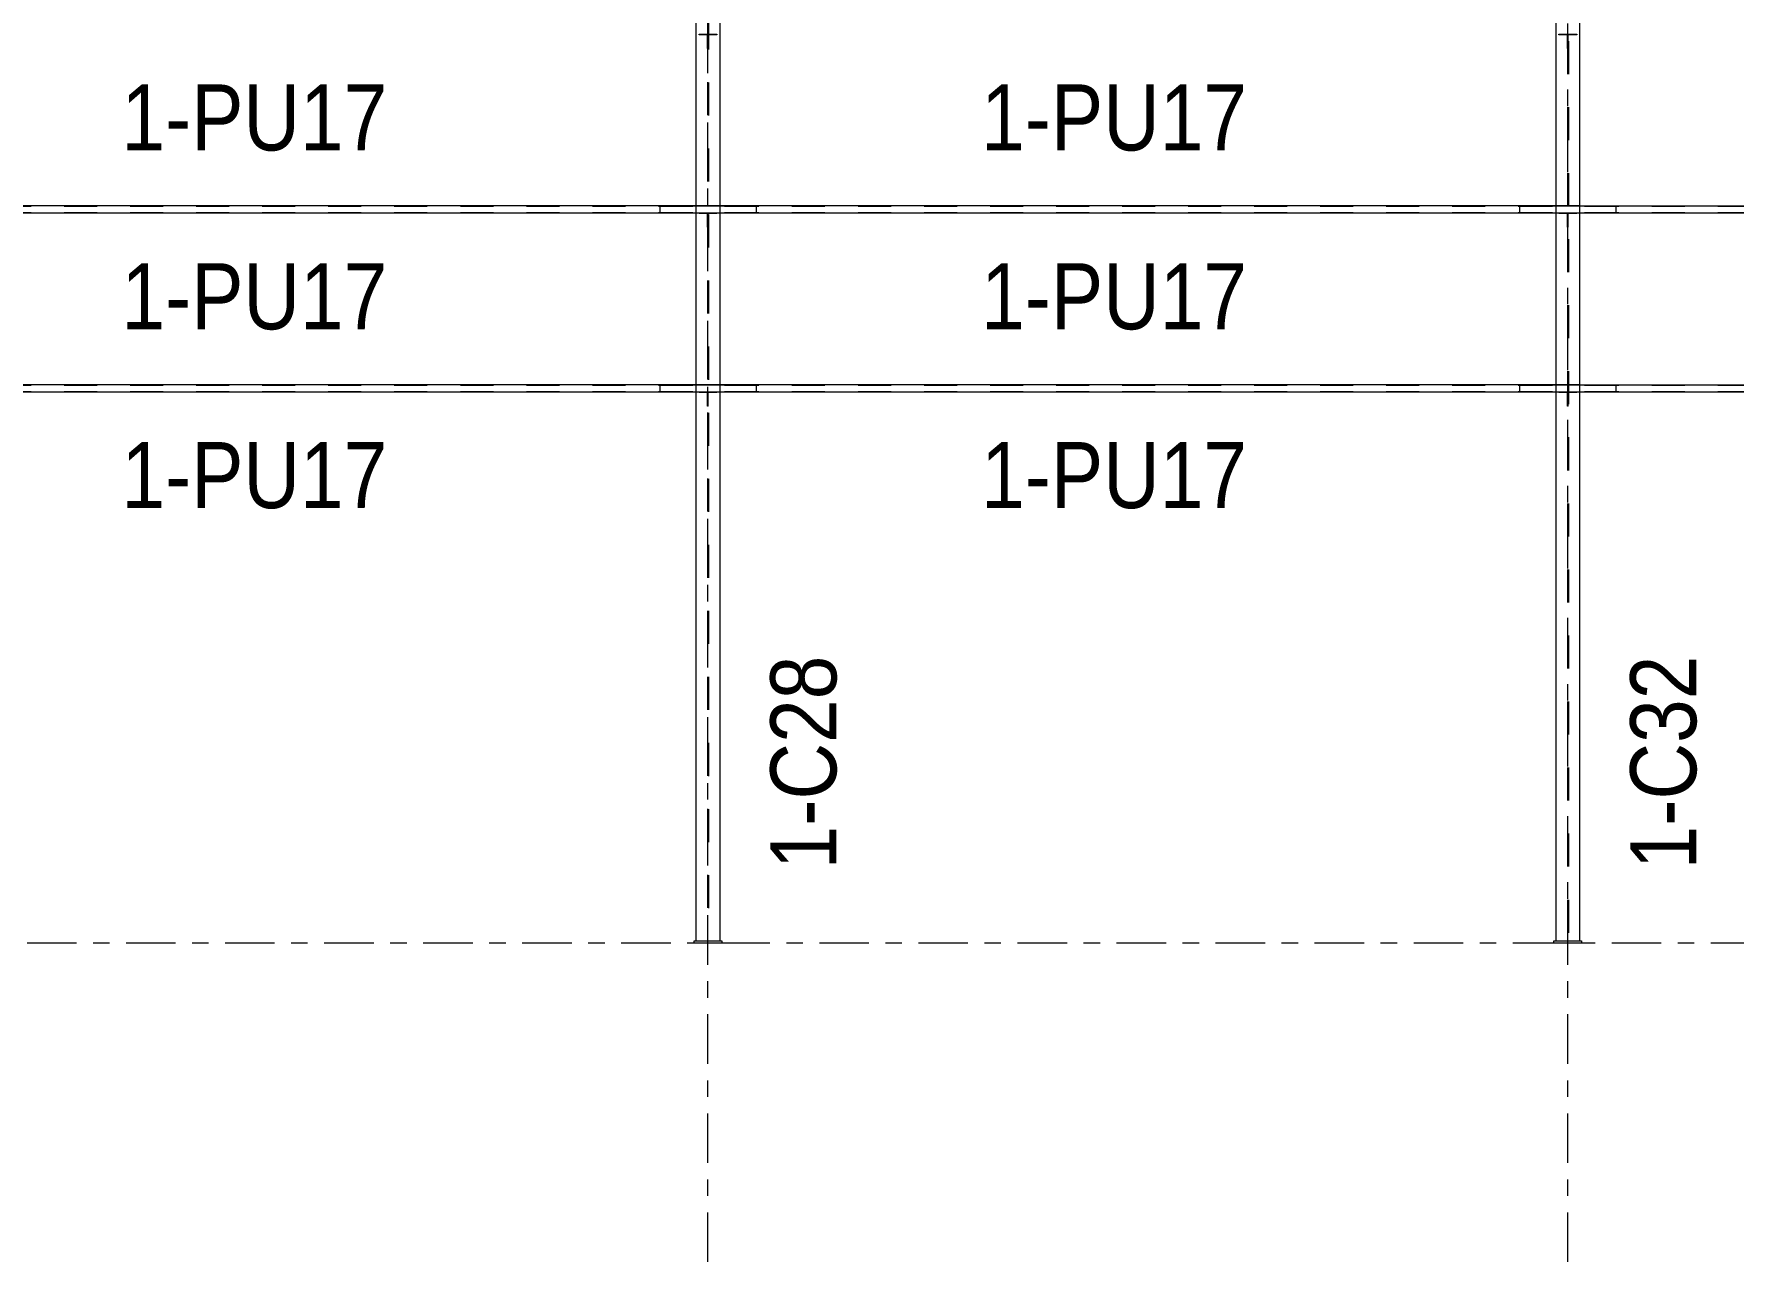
# Model space of a CAD drawing. Header units: millimetres. Extents: x -49 to 773, y -79 to 495.
# Drawn here: x 410.8 to 513.7, y 165.5 to 239.8 of the extents above; entities that cross this region are included whole.
import ezdxf

# ---------------------------------------------------------------- set-up
doc = ezdxf.new("R2010")
doc.units = ezdxf.units.MM
for name, pattern in [('XKITLINE00', [0]), ('XKITLINE02', [4, 2, -2]), ('XKITLINE03', [6, 3, -1, 1, -1])]:
    doc.linetypes.add(name, pattern=pattern)
for name, color, linetype, lineweight in [('Part', 2, 'Continuous', 0), ('PartMark', 7, 'Continuous', 0), ('S-grid', 1, 'Continuous', 0)]:
    doc.layers.add(name, color=color, linetype=linetype, lineweight=lineweight)
doc.styles.add('ARIAL', font='ARIAL.TTF')

# ---------------------------------------------------------------- blocks, each defined once
blk = doc.blocks.new('*A943')
at = {"layer": 'S-grid', "color": 1, "linetype": 'XKITLINE03', "lineweight": 0}
blk.add_line((-9.67, 184.78), (569.41, 184.78), dxfattribs=at)
blk = doc.blocks.new('*A957')
at = {"layer": 'Part', "color": 2, "linetype": 'XKITLINE00', "lineweight": 0}
for p, q in [((448.67, 218.57), (448.67, 218.16)), ((448.67, 218.57), (450.85, 218.57)), ((502.94, 218.57), (452.31, 218.57)), ((504.4, 218.57), (506.58, 218.57)), ((506.58, 218.57), (506.58, 218.16)), ((448.67, 218.16), (450.85, 218.16)), ((452.31, 218.16), (502.94, 218.16)), ((504.4, 218.16), (506.58, 218.16))]:
    blk.add_line(p, q, dxfattribs=at)
at = {"layer": 'Part', "color": 7, "linetype": 'XKITLINE02', "lineweight": 0}
for p, q in [((448.67, 218.56), (506.58, 218.56)), ((450.85, 218.57), (452.31, 218.57)), ((504.4, 218.57), (502.94, 218.57)), ((448.67, 218.17), (506.58, 218.17)), ((450.85, 218.16), (452.31, 218.16)), ((502.94, 218.16), (504.4, 218.16))]:
    blk.add_line(p, q, dxfattribs=at)
blk = doc.blocks.new('*A958')
at = {"layer": 'Part', "color": 2, "linetype": 'XKITLINE00', "lineweight": 0}
for p, q in [((448.67, 229.41), (448.67, 228.99)), ((448.67, 229.41), (450.85, 229.41)), ((448.67, 228.99), (450.85, 228.99)), ((502.94, 229.41), (452.31, 229.41)), ((452.31, 228.99), (502.94, 228.99)), ((504.4, 229.41), (506.58, 229.41)), ((504.4, 228.99), (506.58, 228.99)), ((506.58, 229.41), (506.58, 228.99))]:
    blk.add_line(p, q, dxfattribs=at)
at = {"layer": 'Part', "color": 7, "linetype": 'XKITLINE02', "lineweight": 0}
for p, q in [((448.67, 229.39), (506.58, 229.39)), ((448.67, 229.01), (506.58, 229.01)), ((450.85, 229.41), (452.31, 229.41)), ((450.85, 228.99), (452.31, 228.99)), ((504.4, 229.41), (502.94, 229.41)), ((502.94, 228.99), (504.4, 228.99))]:
    blk.add_line(p, q, dxfattribs=at)
blk = doc.blocks.new('*A960')
at = {"layer": 'Part', "color": 7, "linetype": 'XKITLINE02', "lineweight": 0}
for p, q in [((451.6, 218.12), (451.56, 218.12)), ((451.56, 217.28), (451.56, 218.12)), ((451.56, 218.12), (451.6, 218.12)), ((451.6, 217.28), (451.56, 217.28)), ((451.6, 217.28), (451.6, 218.12))]:
    blk.add_line(p, q, dxfattribs=at)
blk = doc.blocks.new('*A961')
at = {"layer": 'Part', "color": 7, "linetype": 'XKITLINE02', "lineweight": 0}
for p, q in [((451.04, 218.12), (451.04, 218.16)), ((451.04, 218.16), (452.12, 218.16)), ((452.12, 218.12), (451.04, 218.12)), ((452.12, 218.16), (452.12, 218.12))]:
    blk.add_line(p, q, dxfattribs=at)
blk = doc.blocks.new('*A962')
at = {"layer": 'Part', "color": 7, "linetype": 'XKITLINE02', "lineweight": 0}
for p, q in [((451.04, 228.95), (451.04, 228.99)), ((451.04, 228.99), (452.12, 228.99)), ((452.12, 228.95), (451.04, 228.95)), ((452.12, 228.99), (452.12, 228.95))]:
    blk.add_line(p, q, dxfattribs=at)
blk = doc.blocks.new('*A963')
at = {"layer": 'Part', "color": 7, "linetype": 'XKITLINE02', "lineweight": 0}
for p, q in [((451.6, 228.95), (451.56, 228.95)), ((451.56, 228.12), (451.56, 228.95)), ((451.56, 228.95), (451.6, 228.95)), ((451.6, 228.12), (451.6, 228.95)), ((451.6, 228.12), (451.56, 228.12))]:
    blk.add_line(p, q, dxfattribs=at)
blk = doc.blocks.new('*A964')
at = {"layer": 'Part', "color": 7, "linetype": 'XKITLINE02', "lineweight": 0}
for p, q in [((451.04, 239.78), (451.04, 239.82)), ((451.04, 239.82), (452.12, 239.82)), ((452.12, 239.82), (452.12, 239.78)), ((452.12, 239.78), (451.04, 239.78))]:
    blk.add_line(p, q, dxfattribs=at)
blk = doc.blocks.new('*A965')
at = {"layer": 'Part', "color": 7, "linetype": 'XKITLINE02', "lineweight": 0}
for p, q in [((451.6, 239.78), (451.56, 239.78)), ((451.56, 238.95), (451.56, 239.78)), ((451.56, 239.78), (451.6, 239.78)), ((451.6, 238.95), (451.56, 238.95)), ((451.6, 238.95), (451.6, 239.78))]:
    blk.add_line(p, q, dxfattribs=at)
blk = doc.blocks.new('*A966')
at = {"layer": 'Part', "color": 7, "linetype": 'XKITLINE02', "lineweight": 0}
for p, q in [((503.12, 218.12), (503.12, 218.16)), ((503.12, 218.16), (504.21, 218.16)), ((504.21, 218.12), (503.12, 218.12)), ((504.21, 218.16), (504.21, 218.12))]:
    blk.add_line(p, q, dxfattribs=at)
blk = doc.blocks.new('*A967')
at = {"layer": 'Part', "color": 7, "linetype": 'XKITLINE02', "lineweight": 0}
for p, q in [((503.69, 218.12), (503.65, 218.12)), ((503.65, 217.28), (503.65, 218.12)), ((503.65, 218.12), (503.69, 218.12)), ((503.69, 217.28), (503.65, 217.28)), ((503.69, 217.28), (503.69, 218.12))]:
    blk.add_line(p, q, dxfattribs=at)
blk = doc.blocks.new('*A968')
at = {"layer": 'Part', "color": 7, "linetype": 'XKITLINE02', "lineweight": 0}
for p, q in [((503.12, 228.95), (503.12, 228.99)), ((503.12, 228.99), (504.21, 228.99)), ((504.21, 228.95), (503.12, 228.95)), ((504.21, 228.99), (504.21, 228.95))]:
    blk.add_line(p, q, dxfattribs=at)
blk = doc.blocks.new('*A969')
at = {"layer": 'Part', "color": 7, "linetype": 'XKITLINE02', "lineweight": 0}
for p, q in [((503.69, 228.95), (503.65, 228.95)), ((503.65, 228.12), (503.65, 228.95)), ((503.65, 228.95), (503.69, 228.95)), ((503.69, 228.12), (503.69, 228.95)), ((503.69, 228.12), (503.65, 228.12))]:
    blk.add_line(p, q, dxfattribs=at)
blk = doc.blocks.new('*A970')
at = {"layer": 'Part', "color": 7, "linetype": 'XKITLINE02', "lineweight": 0}
for p, q in [((503.12, 239.78), (503.12, 239.82)), ((503.12, 239.82), (504.21, 239.82)), ((504.21, 239.82), (504.21, 239.78)), ((504.21, 239.78), (503.12, 239.78))]:
    blk.add_line(p, q, dxfattribs=at)
blk = doc.blocks.new('*A971')
at = {"layer": 'Part', "color": 7, "linetype": 'XKITLINE02', "lineweight": 0}
for p, q in [((503.69, 239.78), (503.65, 239.78)), ((503.65, 238.95), (503.65, 239.78)), ((503.65, 239.78), (503.69, 239.78)), ((503.69, 238.95), (503.65, 238.95)), ((503.69, 238.95), (503.69, 239.78))]:
    blk.add_line(p, q, dxfattribs=at)
blk = doc.blocks.new('*A972')
at = {"layer": 'Part', "color": 2, "linetype": 'XKITLINE00', "lineweight": 0}
for p, q in [((500.75, 218.57), (500.75, 218.16)), ((500.75, 218.57), (502.94, 218.57)), ((504.4, 218.57), (551.37, 218.57)), ((554.71, 218.57), (554.29, 218.57)), ((554.71, 218.57), (554.71, 218.16)), ((500.75, 218.16), (502.94, 218.16)), ((504.4, 218.16), (551.37, 218.16)), ((554.71, 218.16), (554.29, 218.16))]:
    blk.add_line(p, q, dxfattribs=at)
at = {"layer": 'Part', "color": 7, "linetype": 'XKITLINE02', "lineweight": 0}
for p, q in [((500.75, 218.56), (554.71, 218.56)), ((502.94, 218.57), (504.4, 218.57)), ((551.37, 218.57), (554.29, 218.57)), ((500.75, 218.17), (554.71, 218.17)), ((502.94, 218.16), (504.4, 218.16)), ((554.29, 218.16), (551.37, 218.16))]:
    blk.add_line(p, q, dxfattribs=at)
blk = doc.blocks.new('*A973')
at = {"layer": 'Part', "color": 2, "linetype": 'XKITLINE00', "lineweight": 0}
for p, q in [((500.75, 229.41), (500.75, 228.99)), ((500.75, 229.41), (502.94, 229.41)), ((500.75, 228.99), (502.94, 228.99)), ((504.4, 229.41), (551.37, 229.41)), ((504.4, 228.99), (551.37, 228.99)), ((554.71, 229.41), (554.29, 229.41)), ((554.71, 228.99), (554.29, 228.99)), ((554.71, 229.41), (554.71, 228.99))]:
    blk.add_line(p, q, dxfattribs=at)
at = {"layer": 'Part', "color": 7, "linetype": 'XKITLINE02', "lineweight": 0}
for p, q in [((500.75, 229.39), (554.71, 229.39)), ((500.75, 229.01), (554.71, 229.01)), ((502.94, 229.41), (504.4, 229.41)), ((502.94, 228.99), (504.4, 228.99)), ((551.37, 229.41), (554.29, 229.41)), ((554.29, 228.99), (551.37, 228.99))]:
    blk.add_line(p, q, dxfattribs=at)
blk = doc.blocks.new('*A1141')
at = {"layer": 'S-grid', "color": 1, "linetype": 'XKITLINE03', "lineweight": 0}
blk.add_line((503.67, 165.46), (503.67, 308.32), dxfattribs=at)
at = {"layer": 'S-grid', "color": 3, "style": 'ARIAL', "width": 0.85}
blk.add_text('T3', height=3, dxfattribs=at).set_placement((501.33, 309.32))
blk = doc.blocks.new('*A1142')
at = {"layer": 'S-grid', "color": 1, "linetype": 'XKITLINE03', "lineweight": 0}
for p, q in [((451.58, 278.26), (451.58, 308.32)), ((451.58, 165.46), (451.58, 277.99))]:
    blk.add_line(p, q, dxfattribs=at)
at = {"layer": 'S-grid', "color": 3, "style": 'ARIAL', "width": 0.85}
blk.add_text('T2', height=3, dxfattribs=at).set_placement((449.25, 309.32))
blk = doc.blocks.new('*A1172')
at = {"layer": 'Part', "color": 2, "linetype": 'XKITLINE00', "lineweight": 0}
for p, q in [((396.58, 218.57), (396.58, 218.16)), ((396.58, 218.57), (398.77, 218.57)), ((450.85, 218.57), (400.23, 218.57)), ((452.31, 218.57), (454.5, 218.57)), ((454.5, 218.57), (454.5, 218.16)), ((396.58, 218.16), (398.77, 218.16)), ((400.23, 218.16), (450.85, 218.16)), ((452.31, 218.16), (454.5, 218.16))]:
    blk.add_line(p, q, dxfattribs=at)
at = {"layer": 'Part', "color": 7, "linetype": 'XKITLINE02', "lineweight": 0}
for p, q in [((396.58, 218.56), (454.5, 218.56)), ((398.77, 218.57), (400.23, 218.57)), ((452.31, 218.57), (450.85, 218.57)), ((396.58, 218.17), (454.5, 218.17)), ((398.77, 218.16), (400.23, 218.16)), ((450.85, 218.16), (452.31, 218.16))]:
    blk.add_line(p, q, dxfattribs=at)
blk = doc.blocks.new('*A1173')
at = {"layer": 'Part', "color": 2, "linetype": 'XKITLINE00', "lineweight": 0}
for p, q in [((396.58, 229.41), (396.58, 228.99)), ((396.58, 229.41), (398.77, 229.41)), ((396.58, 228.99), (398.77, 228.99)), ((450.85, 229.41), (400.23, 229.41)), ((400.23, 228.99), (450.85, 228.99)), ((452.31, 229.41), (454.5, 229.41)), ((452.31, 228.99), (454.5, 228.99)), ((454.5, 229.41), (454.5, 228.99))]:
    blk.add_line(p, q, dxfattribs=at)
at = {"layer": 'Part', "color": 7, "linetype": 'XKITLINE02', "lineweight": 0}
for p, q in [((396.58, 229.39), (454.5, 229.39)), ((396.58, 229.01), (454.5, 229.01)), ((398.77, 229.41), (400.23, 229.41)), ((398.77, 228.99), (400.23, 228.99)), ((452.31, 229.41), (450.85, 229.41)), ((450.85, 228.99), (452.31, 228.99))]:
    blk.add_line(p, q, dxfattribs=at)
blk = doc.blocks.new('*A1280')
at = {"layer": 'Part', "color": 2, "linetype": 'XKITLINE00', "lineweight": 0}
for p, q in [((450.85, 268.97), (450.85, 184.91)), ((452.31, 184.91), (452.31, 268.82))]:
    blk.add_line(p, q, dxfattribs=at)
at = {"layer": 'Part', "color": 7, "linetype": 'XKITLINE02', "lineweight": 0}
for p, q in [((450.85, 268.97), (452.31, 268.82)), ((451.55, 268.9), (451.55, 184.91)), ((451.61, 268.89), (451.61, 184.91)), ((450.85, 184.91), (452.31, 184.91))]:
    blk.add_line(p, q, dxfattribs=at)
blk = doc.blocks.new('*A1281')
at = {"layer": 'Part', "color": 2, "linetype": 'XKITLINE00', "lineweight": 0}
for p, q in [((502.94, 263.48), (502.94, 184.91)), ((504.4, 184.91), (504.4, 263.32))]:
    blk.add_line(p, q, dxfattribs=at)
at = {"layer": 'Part', "color": 7, "linetype": 'XKITLINE02', "lineweight": 0}
for p, q in [((502.94, 263.48), (504.4, 263.32)), ((503.64, 263.4), (503.64, 184.91)), ((503.7, 263.4), (503.7, 184.91)), ((502.94, 184.91), (504.4, 184.91))]:
    blk.add_line(p, q, dxfattribs=at)
blk = doc.blocks.new('*A1326')
at = {"layer": 'Part', "color": 2, "linetype": 'XKITLINE00', "lineweight": 0}
for p, q in [((450.75, 184.78), (450.75, 184.91)), ((450.75, 184.91), (452.42, 184.91)), ((450.75, 184.78), (452.42, 184.78)), ((452.42, 184.91), (452.42, 184.78))]:
    blk.add_line(p, q, dxfattribs=at)
blk = doc.blocks.new('*A1360')
at = {"layer": 'Part', "color": 2, "linetype": 'XKITLINE00', "lineweight": 0}
for p, q in [((502.83, 184.78), (502.83, 184.91)), ((502.83, 184.91), (504.5, 184.91)), ((502.83, 184.78), (504.5, 184.78)), ((504.5, 184.91), (504.5, 184.78))]:
    blk.add_line(p, q, dxfattribs=at)
blk = doc.blocks.new('*A1966')
at = {"layer": 'PartMark', "color": 3, "style": 'ARIAL', "width": 0.85}
blk.add_text('1-PU17', height=4, dxfattribs=at).set_placement((416.05, 211.11))
blk = doc.blocks.new('*A1967')
at = {"layer": 'PartMark', "color": 3, "style": 'ARIAL', "width": 0.85}
blk.add_text('1-PU17', height=4, dxfattribs=at).set_placement((416.05, 221.94))
blk = doc.blocks.new('*A1968')
at = {"layer": 'PartMark', "color": 3, "style": 'ARIAL', "width": 0.85}
blk.add_text('1-PU17', height=4, dxfattribs=at).set_placement((416.05, 232.77))
blk = doc.blocks.new('*A1986')
at = {"layer": 'PartMark', "color": 3, "style": 'ARIAL', "width": 0.85}
blk.add_text('1-C28', height=4, rotation=90.0002, dxfattribs=at).set_placement((459.36, 189.24))
blk = doc.blocks.new('*A1987')
at = {"layer": 'PartMark', "color": 3, "style": 'ARIAL', "width": 0.85}
blk.add_text('1-PU17', height=4, dxfattribs=at).set_placement((468.13, 211.11))
blk = doc.blocks.new('*A1988')
at = {"layer": 'PartMark', "color": 3, "style": 'ARIAL', "width": 0.85}
blk.add_text('1-PU17', height=4, dxfattribs=at).set_placement((468.13, 221.94))
blk = doc.blocks.new('*A1990')
at = {"layer": 'PartMark', "color": 3, "style": 'ARIAL', "width": 0.85}
blk.add_text('1-PU17', height=4, dxfattribs=at).set_placement((468.13, 232.77))
blk = doc.blocks.new('*A1993')
at = {"layer": 'PartMark', "color": 3, "style": 'ARIAL', "width": 0.85}
blk.add_text('1-C32', height=4, rotation=90.0002, dxfattribs=at).set_placement((511.45, 189.24))

msp = doc.modelspace()

# ---------------------------------------------------------------- block references
at = {"lineweight": 0}
for name in ['*A1142', '*A1141', '*A1280', '*A1281', '*A964', '*A970', '*A965', '*A971', '*A1968', '*A1990', '*A1173', '*A958', '*A962', '*A963', '*A973', '*A968', '*A969', '*A1967', '*A1988', '*A1172', '*A957', '*A972', '*A961', '*A960', '*A966', '*A967', '*A1966', '*A1987', '*A1986', '*A1993', '*A943', '*A1326', '*A1360']:
    msp.add_blockref(name, (0, 0), dxfattribs=at)

doc.saveas('drawing.dxf')
